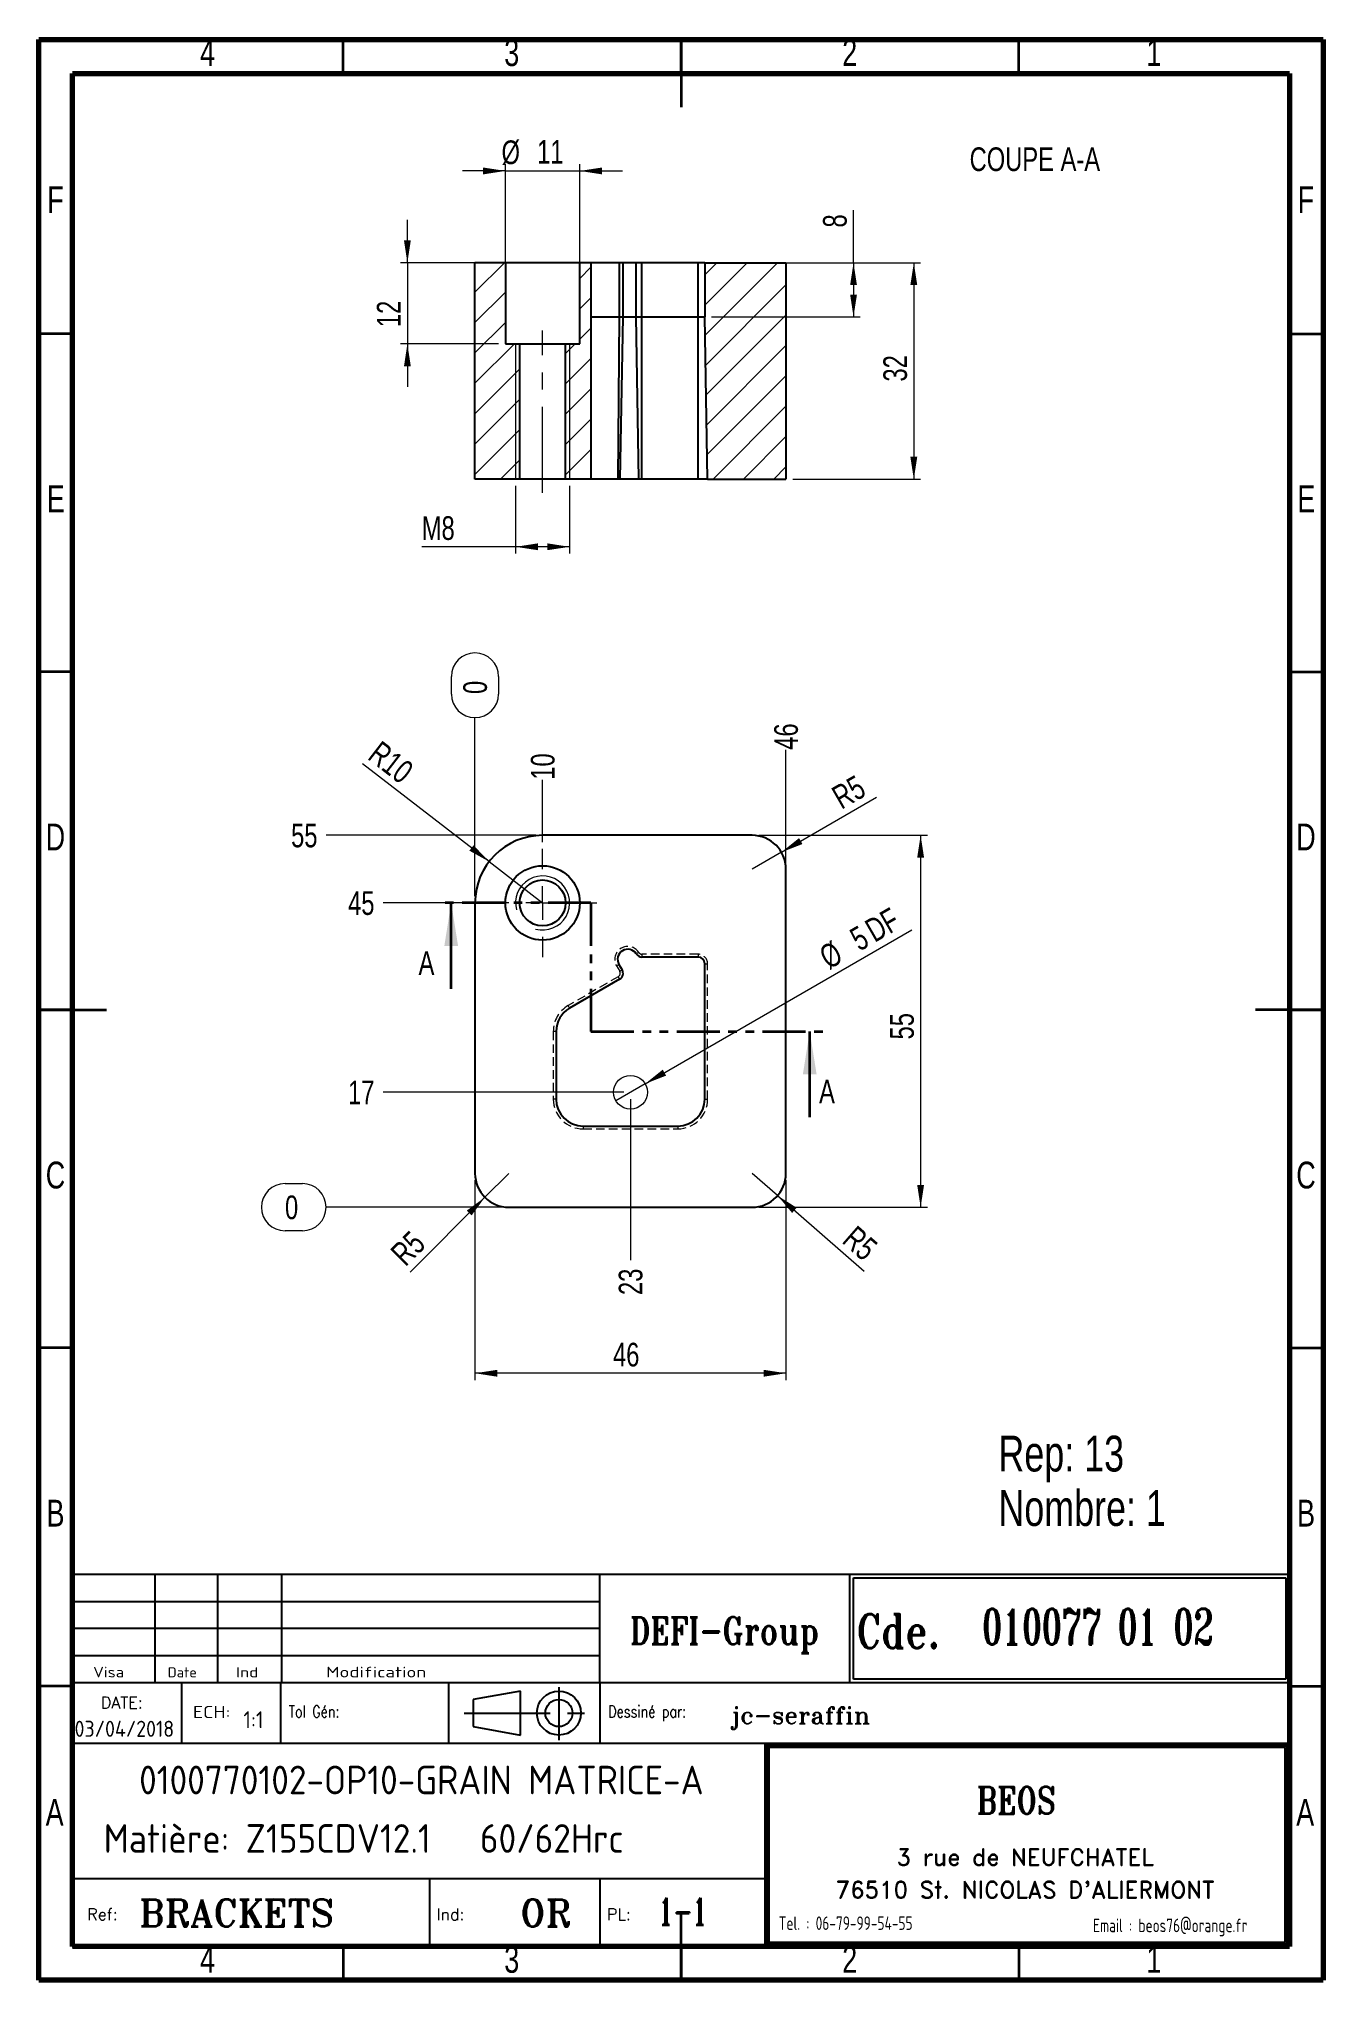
# Model space of a CAD drawing. Header units: millimetres. Extents: x 15 to 205, y 5 to 292.
import ezdxf

# ---------------------------------------------------------------- set-up
doc = ezdxf.new("R2010")
doc.units = ezdxf.units.MM
for name, pattern in [('CENTERX2', [20.32, 12.7, -2.54, 2.54, -2.54]), ('HIDDEN', [1.905, 1.27, -0.635]), ('PHANTOM', [12.7, 6.35, -1.27, 1.27, -1.27, 1.27, -1.27])]:
    doc.linetypes.add(name, pattern=pattern)
doc.layers.add('DIMENSIONS', color=176, linetype='Continuous')
doc.styles.add('SLDTEXTSTYLE0', font='TXT', dxfattribs={"width": 0.75})
doc.styles.add('SLDTEXTSTYLE1', font='ISOCP')
doc.styles.add('SLDTEXTSTYLE10', font='ISOCP', dxfattribs={"width": 1.147311})
doc.styles.add('SLDTEXTSTYLE11', font='ISOCP', dxfattribs={"width": 1.385904})
doc.styles.add('SLDTEXTSTYLE12', font='ISOCP', dxfattribs={"width": 1.246461})
doc.styles.add('SLDTEXTSTYLE13', font='ROMAND')
doc.styles.add('SLDTEXTSTYLE2', font='ROMANT', dxfattribs={"width": 0.8})
doc.styles.add('SLDTEXTSTYLE3', font='ISOCP', dxfattribs={"width": 0.8})
doc.styles.add('SLDTEXTSTYLE4', font='ROMANS', dxfattribs={"width": 0.8})
doc.styles.add('SLDTEXTSTYLE5', font='ROMANT')
doc.styles.add('SLDTEXTSTYLE6', font='ROMANS')
doc.styles.add('SLDTEXTSTYLE7', font='ROMANT', dxfattribs={"width": 0.65})
doc.styles.add('SLDTEXTSTYLE8', font='ISOCP', dxfattribs={"width": 1.446157})
doc.styles.add('SLDTEXTSTYLE9', font='ISOCP', dxfattribs={"width": 1.294402})
doc.dimstyles.new('SLDDIMSTYLE0', dxfattribs={"dimtxt": 3.5, "dimasz": 3.302, "dimexe": 0, "dimexo": 0.0625, "dimgap": 0.875, "dimtad": 0, "dimtih": 1, "dimtoh": 1, "dimdec": 0, "dimrnd": 1e-09, "dimdsep": 46, "dimtxsty": 'SLDTEXTSTYLE0', "dimblk1": 'NONE', "dimblk2": 'NONE', "dimsah": 1, "dimcen": 0.09, "dimadec": 0, "dimazin": 2, "dimtfac": 1, "dimtdec": 0, "dimtofl": 0, "dimtmove": 0, "dimatfit": 3, "dimldrblk": 'NONE', "dimfxl": 1, "dimfrac": 2, "dimtolj": 1, "dimtzin": 12, "dimarcsym": 0})
doc.dimstyles.new('SLDDIMSTYLE1', dxfattribs={"dimtxt": 3.5, "dimasz": 3.302, "dimexe": 0, "dimexo": 0.0625, "dimgap": 0.875, "dimtad": 0, "dimtih": 1, "dimtoh": 1, "dimrnd": 1e-09, "dimzin": 12, "dimdsep": 46, "dimtxsty": 'SLDTEXTSTYLE0', "dimblk1": 'NONE', "dimblk2": 'NONE', "dimsah": 1, "dimcen": 0.09, "dimadec": 0, "dimazin": 3, "dimtfac": 1, "dimtofl": 0, "dimtmove": 0, "dimatfit": 3, "dimldrblk": 'NONE', "dimfxl": 1, "dimfrac": 2, "dimtolj": 1, "dimtzin": 12, "dimarcsym": 0})
doc.dimstyles.new('SLDDIMSTYLE2', dxfattribs={"dimtxt": 3.5, "dimasz": 3.302, "dimexe": 0, "dimexo": 0.0625, "dimgap": 0.875, "dimtad": 1, "dimrnd": 1e-09, "dimzin": 12, "dimdsep": 46, "dimtxsty": 'SLDTEXTSTYLE0', "dimblk1": 'NONE', "dimsah": 1, "dimcen": 0, "dimadec": 0, "dimazin": 3, "dimtfac": 1, "dimtmove": 0, "dimatfit": 3, "dimldrblk": 'NONE', "dimfxl": 1, "dimfrac": 2, "dimtolj": 1, "dimtzin": 12, "dimarcsym": 0})
doc.dimstyles.new('SLDDIMSTYLE3', dxfattribs={"dimtxt": 3.5, "dimasz": 3.302, "dimexe": 0, "dimexo": 0.0625, "dimgap": 0.875, "dimtad": 1, "dimrnd": 1e-09, "dimzin": 12, "dimdsep": 46, "dimtxsty": 'SLDTEXTSTYLE0', "dimsah": 1, "dimcen": 0.09, "dimadec": 0, "dimazin": 3, "dimtfac": 1, "dimtofl": 0, "dimtmove": 0, "dimatfit": 3, "dimfxl": 1, "dimfrac": 2, "dimtolj": 1, "dimtzin": 12, "dimarcsym": 0})
doc.dimstyles.new('SLDDIMSTYLE4', dxfattribs={"dimtxt": 3.5, "dimasz": 3.302, "dimexe": 0, "dimexo": 0.0625, "dimgap": 0.875, "dimtad": 1, "dimrnd": 1e-09, "dimzin": 12, "dimdsep": 46, "dimtxsty": 'SLDTEXTSTYLE0', "dimsah": 1, "dimcen": 0, "dimadec": 0, "dimazin": 3, "dimtfac": 1, "dimtofl": 0, "dimtmove": 0, "dimatfit": 3, "dimfxl": 1, "dimfrac": 2, "dimtolj": 1, "dimtzin": 12, "dimarcsym": 0})
doc.dimstyles.new('SLDDIMSTYLE5', dxfattribs={"dimtxt": 3.5, "dimasz": 3.302, "dimexe": 0, "dimexo": 0.0625, "dimgap": 0.875, "dimtad": 1, "dimrnd": 1e-09, "dimzin": 12, "dimdsep": 46, "dimtxsty": 'SLDTEXTSTYLE0', "dimsah": 1, "dimcen": 0.09, "dimadec": 0, "dimazin": 3, "dimtfac": 1, "dimtmove": 0, "dimatfit": 0, "dimfxl": 1, "dimfrac": 2, "dimtolj": 1, "dimtzin": 12, "dimarcsym": 0})

# ---------------------------------------------------------------- blocks, each defined once
blk = doc.blocks.new('SW_NOTE_0')
at = {"color": 0, "linetype": 'Continuous', "lineweight": 0, "char_height": 5.292, "attachment_point": 1, "style": 'SLDTEXTSTYLE0'}
for s, insert in [('Rep: 13', (0, 6.82)), ('Nombre: 1', (0, -1.23))]:
    blk.add_mtext(s, dxfattribs=dict(at, insert=insert))
blk = doc.blocks.new('_D')
at = {"color": 7, "linetype": 'Continuous', "lineweight": 18}
for p, q in [((51.42, 122.81), (54.01, 122.81)), ((83.52, 119.32), (57.5, 119.32)), ((54.01, 115.83), (51.42, 115.83))]:
    blk.add_line(p, q, dxfattribs=at)
for centre, start, end in [((51.42, 119.32), 90, 270), ((54.01, 119.32), 270, 90)]:
    blk.add_arc(centre, 3.49, start, end, dxfattribs=at)
at = {"color": 7, "linetype": 'Continuous', "lineweight": 18, "insert": (51.42, 121.05), "char_height": 3.5, "attachment_point": 1, "style": 'SLDTEXTSTYLE0'}
blk.add_mtext('0', dxfattribs=at)
blk = doc.blocks.new('_None')
blk = doc.blocks.new('_D_1')
at = {"color": 7, "linetype": 'Continuous', "lineweight": 18}
blk.add_line((101.52, 136.32), (65.93, 136.32), dxfattribs=at)
at = {"color": 7, "linetype": 'Continuous', "lineweight": 18, "insert": (60.75, 138.05), "char_height": 3.5, "attachment_point": 1, "style": 'SLDTEXTSTYLE0'}
blk.add_mtext('17', dxfattribs=at)
blk = doc.blocks.new('_D_2')
at = {"color": 7, "linetype": 'Continuous', "lineweight": 18}
blk.add_line((80.52, 164.32), (65.93, 164.32), dxfattribs=at)
at = {"color": 7, "linetype": 'Continuous', "lineweight": 18, "insert": (60.75, 166.05), "char_height": 3.5, "attachment_point": 1, "style": 'SLDTEXTSTYLE0'}
blk.add_mtext('45', dxfattribs=at)
blk = doc.blocks.new('_D_3')
at = {"color": 7, "linetype": 'Continuous', "lineweight": 18}
blk.add_line((88.52, 174.32), (57.5, 174.32), dxfattribs=at)
at = {"color": 7, "linetype": 'Continuous', "lineweight": 18, "insert": (52.32, 176.05), "char_height": 3.5, "attachment_point": 1, "style": 'SLDTEXTSTYLE0'}
blk.add_mtext('55', dxfattribs=at)
blk = doc.blocks.new('_D_4')
at = {"color": 7, "linetype": 'Continuous', "lineweight": 18}
for p, q in [((76.04, 195.22), (76.04, 197.81)), ((83.01, 197.81), (83.01, 195.22)), ((79.52, 165.32), (79.52, 191.73))]:
    blk.add_line(p, q, dxfattribs=at)
for centre, start, end in [((79.52, 197.81), 0, 180), ((79.52, 195.22), 180, 0)]:
    blk.add_arc(centre, 3.49, start, end, dxfattribs=at)
at = {"color": 7, "linetype": 'Continuous', "lineweight": 18, "insert": (77.79, 195.22), "char_height": 3.5, "attachment_point": 1, "rotation": 90, "style": 'SLDTEXTSTYLE0'}
blk.add_mtext('0', dxfattribs=at)
blk = doc.blocks.new('_D_5')
at = {"color": 7, "linetype": 'Continuous', "lineweight": 18}
blk.add_line((89.52, 173.32), (89.52, 182.54), dxfattribs=at)
at = {"color": 7, "linetype": 'Continuous', "lineweight": 18, "insert": (87.79, 182.54), "char_height": 3.5, "attachment_point": 1, "rotation": 90, "style": 'SLDTEXTSTYLE0'}
blk.add_mtext('10', dxfattribs=at)
blk = doc.blocks.new('_D_6')
at = {"color": 7, "linetype": 'Continuous', "lineweight": 18}
blk.add_line((102.52, 135.32), (102.52, 111.5), dxfattribs=at)
at = {"color": 7, "linetype": 'Continuous', "lineweight": 18, "insert": (100.79, 106.33), "char_height": 3.5, "attachment_point": 1, "rotation": 90, "style": 'SLDTEXTSTYLE0'}
blk.add_mtext('23', dxfattribs=at)
blk = doc.blocks.new('_D_7')
at = {"color": 7, "linetype": 'Continuous', "lineweight": 18}
blk.add_line((125.52, 170.32), (125.52, 186.97), dxfattribs=at)
at = {"color": 7, "linetype": 'Continuous', "lineweight": 18, "insert": (123.79, 186.97), "char_height": 3.5, "attachment_point": 1, "rotation": 90, "style": 'SLDTEXTSTYLE0'}
blk.add_mtext('46', dxfattribs=at)
blk = doc.blocks.new('_D_8')
at = {"color": 7, "linetype": 'Continuous', "lineweight": 18}
for q in [(144.13, 160.34), (100.36, 135.07)]:
    blk.add_line((104.69, 137.57), q, dxfattribs=at)
blk.add_solid([(104.69, 137.57), (107.8, 138.78), (107.3, 139.66)], dxfattribs=at)
at = {"color": 7, "linetype": 'Continuous', "lineweight": 18, "char_height": 3.5, "attachment_point": 1, "rotation": 30, "style": 'SLDTEXTSTYLE0'}
for s, insert in [('DF', (136.89, 161.43)), ('5', (134.65, 160.13)), ('%%c', (130.11, 157.45))]:
    blk.add_mtext(s, dxfattribs=dict(at, insert=insert))
blk = doc.blocks.new('_D_9')
at = {"color": 7, "linetype": 'Continuous', "lineweight": 18}
for p, q in [((121.52, 174.32), (146.45, 174.32)), ((145.45, 174.32), (145.45, 119.32)), ((121.52, 119.32), (146.45, 119.32))]:
    blk.add_line(p, q, dxfattribs=at)
for points in [[(145.45, 174.32), (144.94, 171.02), (145.96, 171.02)], [(145.45, 119.32), (145.96, 122.62), (144.94, 122.62)]]:
    blk.add_solid(points, dxfattribs=at)
at = {"color": 7, "linetype": 'Continuous', "lineweight": 18, "insert": (140.94, 144.13), "char_height": 3.5, "attachment_point": 1, "rotation": 90, "style": 'SLDTEXTSTYLE0'}
blk.add_mtext('55', dxfattribs=at)
blk = doc.blocks.new('_D_10')
at = {"color": 7, "linetype": 'Continuous', "lineweight": 18}
for p, q in [((79.52, 123.32), (79.52, 93.76)), ((125.52, 123.32), (125.52, 93.76)), ((125.52, 94.76), (79.52, 94.76))]:
    blk.add_line(p, q, dxfattribs=at)
for points in [[(79.52, 94.76), (82.83, 94.25), (82.83, 95.27)], [(125.52, 94.76), (122.22, 95.27), (122.22, 94.25)]]:
    blk.add_solid(points, dxfattribs=at)
at = {"color": 7, "linetype": 'Continuous', "lineweight": 18, "insert": (99.94, 99.27), "char_height": 3.5, "attachment_point": 1, "style": 'SLDTEXTSTYLE0'}
blk.add_mtext('46', dxfattribs=at)
blk = doc.blocks.new('_D_11')
at = {"color": 7, "linetype": 'Continuous', "lineweight": 18}
for q in [(62.86, 184.91), (89.52, 164.32)]:
    blk.add_line((81.61, 170.43), q, dxfattribs=at)
blk.add_solid([(81.61, 170.43), (79.31, 172.85), (78.69, 172.05)], dxfattribs=at)
at = {"color": 7, "linetype": 'Continuous', "lineweight": 18, "insert": (65.61, 188.47), "char_height": 3.5, "attachment_point": 1, "rotation": 322.3248, "style": 'SLDTEXTSTYLE0'}
blk.add_mtext('R10', dxfattribs=at)
blk = doc.blocks.new('_D_12')
at = {"color": 7, "linetype": 'Continuous', "lineweight": 18}
for q in [(138.92, 179.94), (120.52, 169.32)]:
    blk.add_line((124.85, 171.82), q, dxfattribs=at)
blk.add_solid([(124.85, 171.82), (127.97, 173.03), (127.46, 173.91)], dxfattribs=at)
at = {"color": 7, "linetype": 'Continuous', "lineweight": 18, "insert": (131.98, 181.11), "char_height": 3.5, "attachment_point": 1, "rotation": 30, "style": 'SLDTEXTSTYLE0'}
blk.add_mtext('R5', dxfattribs=at)
blk = doc.blocks.new('_D_13')
at = {"color": 7, "linetype": 'Continuous', "lineweight": 18}
for q in [(120.52, 124.32), (137.09, 109.84)]:
    blk.add_line((124.29, 121.03), q, dxfattribs=at)
blk.add_solid([(124.29, 121.03), (126.44, 118.47), (127.11, 119.24)], dxfattribs=at)
at = {"color": 7, "linetype": 'Continuous', "lineweight": 18, "insert": (135.96, 116.79), "char_height": 3.5, "attachment_point": 1, "rotation": 318.851, "style": 'SLDTEXTSTYLE0'}
blk.add_mtext('R5', dxfattribs=at)
blk = doc.blocks.new('_D_14')
at = {"color": 7, "linetype": 'Continuous', "lineweight": 18}
for q in [(84.52, 124.32), (69.94, 109.73)]:
    blk.add_line((80.99, 120.78), q, dxfattribs=at)
blk.add_solid([(80.99, 120.78), (78.3, 118.81), (79.01, 118.09)], dxfattribs=at)
at = {"color": 7, "linetype": 'Continuous', "lineweight": 18, "insert": (66.77, 112.9), "char_height": 3.5, "attachment_point": 1, "rotation": 45, "style": 'SLDTEXTSTYLE0'}
blk.add_mtext('R5', dxfattribs=at)
blk = doc.blocks.new('SW_CENTERMARKSYMBOL_0')
at = {"color": 0, "linetype": 'Continuous', "lineweight": 0}
for p, q in [((0, 5), (0, 8)), ((-5, 0), (-8, 0)), ((0, 0), (-2.5, 0)), ((0, 0), (0, 2.5)), ((0, 0), (0, -2.5)), ((0, 0), (2.5, 0)), ((5, 0), (8, 0)), ((0, -5), (0, -8))]:
    blk.add_line(p, q, dxfattribs=at)
blk = doc.blocks.new('_D_15')
at = {"color": 7, "linetype": 'Continuous', "lineweight": 18}
for p, q in [((126.52, 258.99), (145.44, 258.99)), ((144.44, 258.99), (144.44, 226.99)), ((126.52, 226.99), (145.44, 226.99))]:
    blk.add_line(p, q, dxfattribs=at)
for points in [[(144.44, 258.99), (143.93, 255.69), (144.95, 255.69)], [(144.44, 226.99), (144.95, 230.3), (143.93, 230.3)]]:
    blk.add_solid(points, dxfattribs=at)
at = {"color": 7, "linetype": 'Continuous', "lineweight": 18, "insert": (139.93, 241.43), "char_height": 3.5, "attachment_point": 1, "rotation": 90, "style": 'SLDTEXTSTYLE0'}
blk.add_mtext('32', dxfattribs=at)
blk = doc.blocks.new('_D_16')
at = {"color": 7, "linetype": 'Continuous', "lineweight": 18}
for p, q in [((69.52, 258.99), (69.52, 265.34)), ((83.02, 258.99), (68.52, 258.99)), ((69.52, 258.99), (69.52, 246.99)), ((83.02, 246.99), (68.52, 246.99)), ((69.52, 246.99), (69.52, 240.64))]:
    blk.add_line(p, q, dxfattribs=at)
for points in [[(69.52, 258.99), (70.03, 262.3), (69.02, 262.3)], [(69.52, 246.99), (69.02, 243.69), (70.03, 243.69)]]:
    blk.add_solid(points, dxfattribs=at)
at = {"color": 7, "linetype": 'Continuous', "lineweight": 18, "insert": (65.01, 249.48), "char_height": 3.5, "attachment_point": 1, "rotation": 90, "style": 'SLDTEXTSTYLE0'}
blk.add_mtext('12', dxfattribs=at)
blk = doc.blocks.new('_D_17')
at = {"color": 7, "linetype": 'Continuous', "lineweight": 18}
for p, q in [((84.02, 247.99), (84.02, 273.58)), ((95.02, 247.99), (95.02, 273.58)), ((84.02, 272.58), (77.67, 272.58)), ((84.02, 272.58), (95.02, 272.58)), ((95.02, 272.58), (101.37, 272.58))]:
    blk.add_line(p, q, dxfattribs=at)
for points in [[(84.02, 272.58), (80.72, 273.09), (80.72, 272.07)], [(95.02, 272.58), (98.33, 272.07), (98.33, 273.09)]]:
    blk.add_solid(points, dxfattribs=at)
at = {"color": 7, "linetype": 'Continuous', "lineweight": 18, "char_height": 3.5, "attachment_point": 1, "style": 'SLDTEXTSTYLE0'}
for s, insert in [('%%c', (83.45, 277.09)), ('11', (88.72, 277.15))]:
    blk.add_mtext(s, dxfattribs=dict(at, insert=insert))
blk = doc.blocks.new('_D_18')
at = {"color": 7, "linetype": 'Continuous', "lineweight": 18}
for p, q in [((135.52, 258.99), (135.52, 266.8)), ((114.52, 258.99), (136.52, 258.99)), ((135.52, 258.99), (135.52, 250.99)), ((114.52, 250.99), (136.52, 250.99))]:
    blk.add_line(p, q, dxfattribs=at)
for points in [[(135.52, 258.99), (135.02, 255.69), (136.03, 255.69)], [(135.52, 250.99), (136.03, 254.3), (135.02, 254.3)]]:
    blk.add_solid(points, dxfattribs=at)
at = {"color": 7, "linetype": 'Continuous', "lineweight": 18, "insert": (131.01, 264.21), "char_height": 3.5, "attachment_point": 1, "rotation": 90, "style": 'SLDTEXTSTYLE0'}
blk.add_mtext('8', dxfattribs=at)
blk = doc.blocks.new('_D_19')
at = {"color": 7, "linetype": 'Continuous', "lineweight": 18}
for p, q in [((85.52, 225.99), (85.52, 215.99)), ((93.52, 225.99), (93.52, 215.99)), ((85.52, 216.99), (71.65, 216.99)), ((93.52, 216.99), (85.52, 216.99))]:
    blk.add_line(p, q, dxfattribs=at)
for points in [[(85.52, 216.99), (88.83, 216.49), (88.83, 217.5)], [(93.52, 216.99), (90.22, 217.5), (90.22, 216.49)]]:
    blk.add_solid(points, dxfattribs=at)
at = {"color": 7, "linetype": 'Continuous', "lineweight": 18, "insert": (71.65, 221.51), "char_height": 3.5, "attachment_point": 1, "style": 'SLDTEXTSTYLE0'}
blk.add_mtext('M8', dxfattribs=at)

msp = doc.modelspace()

# ---------------------------------------------------------------- hatches: boundary and pattern name
at = {"linetype": 'Continuous', "lineweight": 18}
h = msp.add_hatch(dxfattribs=at)
h.set_pattern_fill('ANSI31', style=0)
h.paths.add_polyline_path([(84.025, 246.995), (84.025, 258.995), (79.525, 258.995), (79.525, 226.995), (86.125, 226.995), (86.125, 246.995)], flags=0)
h = msp.add_hatch(dxfattribs=at)
h.set_pattern_fill('ANSI31', style=0)
h.paths.add_polyline_path([(96.681, 226.995), (96.681, 258.995), (95.025, 258.995), (95.025, 246.995), (92.925, 246.995), (92.925, 226.995)], flags=0)
h = msp.add_hatch(dxfattribs=at)
h.set_pattern_fill('ANSI31', style=0)
h.paths.add_polyline_path([(125.525, 226.995), (125.525, 258.995), (113.525, 258.995), (113.525, 250.995), (113.944, 226.995)], flags=0)

# ---------------------------------------------------------------- linework, layer by layer
at = {"color": 7, "linetype": 'Continuous', "lineweight": 70}
for p, q in [((15, 5), (15, 292)), ((15, 292), (205, 292)), ((205, 292), (205, 5)), ((20, 10), (20, 287)), ((20, 287), (200, 287)), ((200, 287), (200, 10)), ((200, 10), (20, 10)), ((205, 5), (15, 5))]:
    msp.add_line(p, q, dxfattribs=at)
at = {"color": 7, "linetype": 'Continuous', "lineweight": 35}
for p, q in [((60, 287), (60, 292)), ((110, 292.001), (110, 281.999)), ((110, 287), (110, 292)), ((160, 287), (160, 292)), ((20, 248.5), (15, 248.5)), ((200, 248.5), (205, 248.5)), ((20, 198.5), (15, 198.5)), ((200, 198.5), (205, 198.5)), ((76.005, 151.62), (76.005, 164.32)), ((14.999, 148.5), (25.001, 148.5)), ((20, 148.5), (15, 148.5)), ((205.001, 148.5), (194.999, 148.5)), ((200, 148.5), (205, 148.5)), ((129.045, 132.62), (129.045, 145.32)), ((20, 98.5), (15, 98.5)), ((200, 98.5), (205, 98.5)), ((20, 48.5), (15, 48.5)), ((200, 48.5), (205, 48.5)), ((110, 4.999), (110, 15.001)), ((60, 10), (60, 5)), ((110, 10), (110, 5)), ((160, 10), (160, 5))]:
    msp.add_line(p, q, dxfattribs=at)
at = {"color": 7, "linetype": 'Continuous', "lineweight": 25}
for p, q in [((79.525, 226.995), (79.525, 258.995)), ((84.025, 258.995), (79.525, 258.995)), ((84.025, 258.995), (84.025, 246.995)), ((95.025, 258.995), (84.025, 258.995)), ((95.025, 246.995), (95.025, 258.995)), ((96.681, 258.995), (95.025, 258.995)), ((96.681, 258.995), (96.681, 226.995)), ((100.925, 258.995), (96.681, 258.995)), ((100.925, 250.995), (100.925, 258.995)), ((101.425, 258.995), (100.925, 258.995)), ((101.425, 250.995), (101.425, 258.995)), ((103.387, 258.995), (101.425, 258.995)), ((103.387, 250.995), (103.387, 258.995)), ((104.229, 258.995), (103.387, 258.995)), ((104.229, 250.995), (104.229, 258.995)), ((112.525, 258.995), (104.229, 258.995)), ((112.525, 250.995), (112.525, 258.995)), ((113.525, 258.995), (112.525, 258.995)), ((113.525, 258.995), (113.525, 250.995)), ((113.525, 258.995), (125.525, 258.995)), ((125.525, 258.995), (125.525, 226.995)), ((96.681, 250.995), (100.925, 250.995)), ((100.716, 226.995), (100.925, 250.995)), ((101.006, 226.995), (101.425, 250.995)), ((103.74, 226.995), (103.387, 250.995)), ((103.387, 250.995), (104.229, 250.995)), ((104.229, 226.995), (104.229, 250.995)), ((104.229, 250.995), (112.525, 250.995)), ((112.525, 250.995), (113.525, 250.995)), ((112.525, 226.995), (112.525, 250.995)), ((113.944, 226.995), (113.525, 250.995)), ((84.025, 246.995), (86.125, 246.995)), ((86.125, 246.995), (86.125, 226.995)), ((86.125, 246.995), (92.925, 246.995)), ((92.925, 226.995), (92.925, 246.995)), ((92.925, 246.995), (95.025, 246.995)), ((86.125, 226.995), (79.525, 226.995)), ((92.925, 226.995), (86.125, 226.995)), ((96.681, 226.995), (92.925, 226.995)), ((100.716, 226.995), (96.681, 226.995)), ((101.006, 226.995), (100.716, 226.995)), ((103.74, 226.995), (101.006, 226.995)), ((104.229, 226.995), (103.74, 226.995)), ((112.525, 226.995), (104.229, 226.995)), ((113.944, 226.995), (112.525, 226.995)), ((113.944, 226.995), (125.525, 226.995)), ((120.525, 174.32), (89.525, 174.32)), ((125.525, 124.32), (125.525, 169.32)), ((79.525, 164.32), (79.525, 124.32)), ((100.826, 155.22), (101.291, 154.414)), ((112.525, 156.32), (104.229, 156.32)), ((113.525, 135.32), (113.525, 155.32)), ((100.925, 153.048), (93.525, 148.775)), ((91.525, 145.311), (91.525, 135.32)), ((95.525, 131.32), (109.525, 131.32)), ((84.525, 119.32), (120.525, 119.32))]:
    msp.add_line(p, q, dxfattribs=at)
at = {"color": 8, "linetype": 'Continuous', "lineweight": 25}
for p, q in [((100.925, 250.995), (101.425, 250.995)), ((101.425, 250.995), (103.387, 250.995))]:
    msp.add_line(p, q, dxfattribs=at)
at = {"color": 7, "linetype": 'Continuous', "lineweight": 18}
for p, q in [((85.525, 246.995), (85.525, 226.995)), ((93.525, 246.995), (93.525, 226.995))]:
    msp.add_line(p, q, dxfattribs=at)
at = {"color": 7, "linetype": 'CENTERX2', "lineweight": 18}
msp.add_line((89.525, 224.995), (89.525, 248.995), dxfattribs=at)
at = {"color": 7, "linetype": 'PHANTOM', "lineweight": 35}
for p, q in [((96.681, 164.32), (74.005, 164.32)), ((96.681, 164.32), (96.681, 145.32)), ((96.681, 145.32), (131.045, 145.32))]:
    msp.add_line(p, q, dxfattribs=at)
at = {"color": 7, "linetype": 'HIDDEN', "lineweight": 18}
for p, q in [((100.463, 155.011), (100.826, 155.22)), ((103.74, 157.006), (103.387, 156.78)), ((104.229, 156.739), (104.229, 156.32)), ((112.525, 156.739), (104.229, 156.739)), ((112.525, 156.739), (112.525, 156.32)), ((113.525, 155.32), (113.944, 155.32)), ((113.944, 135.32), (113.944, 155.32)), ((100.716, 153.411), (93.315, 149.138)), ((100.463, 155.011), (100.928, 154.204)), ((100.716, 153.411), (100.925, 153.048)), ((100.928, 154.204), (101.291, 154.414)), ((93.525, 148.775), (93.315, 149.138)), ((91.525, 145.311), (91.106, 145.311)), ((91.106, 145.311), (91.106, 135.32)), ((91.525, 135.32), (91.106, 135.32)), ((113.525, 135.32), (113.944, 135.32)), ((95.525, 131.32), (95.525, 130.901)), ((95.525, 130.901), (109.525, 130.901)), ((109.525, 131.32), (109.525, 130.901))]:
    msp.add_line(p, q, dxfattribs=at)
at = {"color": 7, "linetype": 'Continuous', "lineweight": 50}
msp.add_line((20, 65.25), (20, 10), dxfattribs=at)
at = {"color": 7, "linetype": 'Continuous', "lineweight": 25}
for radius in [5.5, 3.4]:
    msp.add_circle((89.525, 164.32), radius, dxfattribs=at)
at = {"color": 7, "linetype": 'Continuous', "lineweight": 18}
msp.add_circle((102.525, 136.32), 2.5, dxfattribs=at)
at = {"color": 7, "linetype": 'Continuous', "lineweight": 25}
for centre, radius, start, end in [((89.525, 164.32), 10, 90, 180), ((120.525, 169.32), 5, 0, 90), ((102.125, 155.97), 1.5, 32.68364, 210), ((104.229, 157.32), 1, 212.68364, 270), ((112.525, 155.32), 1, 0, 90), ((100.425, 153.914), 1, 300, 30), ((95.525, 145.311), 4, 120, 180), ((95.525, 135.32), 4, 180, 270), ((109.525, 135.32), 4, 270, 0), ((84.525, 124.32), 5, 180, 270), ((120.525, 124.32), 5, 270, 0)]:
    msp.add_arc(centre, radius, start, end, dxfattribs=at)
at = {"color": 7, "linetype": 'Continuous', "lineweight": 18}
msp.add_arc((89.525, 164.32), 4, 255, 195, dxfattribs=at)
at = {"color": 7, "linetype": 'HIDDEN', "lineweight": 18}
for centre, radius, start, end in [((102.125, 155.97), 1.919, 32.68364, 210), ((104.229, 157.32), 0.581, 212.68364, 270), ((112.525, 155.32), 1.419, 0, 90), ((100.425, 153.914), 0.581, 300, 30), ((95.525, 145.311), 4.419, 120, 180), ((95.525, 135.32), 4.419, 180, 270), ((109.525, 135.32), 4.419, 270, 0)]:
    msp.add_arc(centre, radius, start, end, dxfattribs=at)
at = {"color": 7, "linetype": 'Continuous', "lineweight": 35}
for points in [[(76.005, 164.32), (74.989, 157.97), (77.021, 157.97)], [(129.045, 145.32), (128.029, 138.97), (130.061, 138.97)]]:
    msp.add_solid(points, dxfattribs=at)
at = {"layer": 'DIMENSIONS', "color": 3}
for p, q in [((98, 65), (19.925, 65)), ((32.192, 49), (32.192, 65)), ((41.498, 49), (41.498, 65)), ((50.966, 49), (50.966, 65)), ((20, 61), (98, 61)), ((98, 57), (20, 57)), ((20, 53), (98, 53))]:
    msp.add_line(p, q, dxfattribs=at)
at = {"layer": 'DIMENSIONS', "color": 6}
for p, q in [((19.925, 65), (19.925, 10)), ((200, 10), (200, 65)), ((200, 40), (122.384, 40)), ((122.384, 40), (122.384, 10)), ((199.8, 39.8), (122.584, 39.8)), ((122.584, 39.8), (122.584, 10.2)), ((199.6, 39.6), (122.784, 39.6)), ((122.784, 39.6), (122.784, 10.4)), ((199.4, 39.4), (122.984, 39.4)), ((122.984, 39.4), (122.984, 10.6)), ((199.4, 10.6), (199.4, 39.4)), ((199.6, 10.4), (199.6, 39.6)), ((199.8, 10.2), (199.8, 39.8)), ((19.925, 10), (200, 10)), ((122.584, 10.2), (199.8, 10.2)), ((122.784, 10.4), (199.6, 10.4)), ((122.984, 10.6), (199.4, 10.6))]:
    msp.add_line(p, q, dxfattribs=at)
at = {"layer": 'DIMENSIONS', "color": 1}
for p, q in [((200, 65), (98, 65)), ((98, 49), (98, 65)), ((135, 49), (135, 65)), ((135.5, 49.5), (135.5, 64.5)), ((135.5, 64.5), (199.5, 64.5)), ((199.5, 64.5), (199.5, 49.5)), ((20, 49), (200, 49)), ((36.11, 49), (36.11, 40)), ((50.731, 49), (50.731, 40)), ((75.62, 49), (75.62, 40)), ((98, 49), (98, 40)), ((199.5, 49.5), (135.5, 49.5)), ((122.384, 40), (20, 40)), ((122.384, 20), (20, 20)), ((72.792, 20), (72.792, 10)), ((98, 20), (98, 10))]:
    msp.add_line(p, q, dxfattribs=at)
at = {"layer": 'DIMENSIONS'}
for p, q in [((135.5, 49.5), (135.5, 64.5)), ((135.5, 64.5), (199.5, 64.5)), ((199.5, 64.5), (199.5, 49.5)), ((199.5, 49.5), (135.5, 49.5))]:
    msp.add_line(p, q, dxfattribs=at)
at = {"layer": 'DIMENSIONS', "color": 7}
for p, q in [((86.244, 47.75), (79.244, 46.5)), ((79.244, 46.5), (79.244, 42.5)), ((86.244, 41.25), (86.244, 47.75)), ((79.244, 42.5), (86.244, 41.25))]:
    msp.add_line(p, q, dxfattribs=at)
at = {"layer": 'DIMENSIONS', "color": 3, "linetype": 'CENTERX2'}
for p, q in [((91.934, 48.348), (91.934, 40.513)), ((77.946, 44.5), (96.201, 44.5))]:
    msp.add_line(p, q, dxfattribs=at)
at = {"layer": 'DIMENSIONS', "color": 7}
for radius in [3.25, 2]:
    msp.add_circle((91.934, 44.5), radius, dxfattribs=at)

# ---------------------------------------------------------------- block references
at = {"color": 7, "linetype": 'Continuous', "lineweight": 0}
for name, p in [('SW_CENTERMARKSYMBOL_0', (89.525, 164.32)), ('SW_NOTE_0', (156.957, 78.705))]:
    msp.add_blockref(name, p, dxfattribs=at)

# ---------------------------------------------------------------- texts
at = {"color": 7, "linetype": 'Continuous', "lineweight": 0, "attachment_point": 2, "style": 'SLDTEXTSTYLE0'}
for s, insert, char_height in [('4', (39.96, 292.06), 3.969), ('3', (84.96, 292.06), 3.969), ('2', (134.96, 292.06), 3.969), ('1', (179.96, 292.06), 3.969), ('COUPE A-A', (162.349, 276.067), 3.5), ('F', (17.458, 270.31), 3.969), ('F', (202.458, 270.31), 3.969), ('E', (17.508, 226.06), 3.969), ('E', (202.508, 226.06), 3.969), ('D', (17.453, 176.06), 3.969), ('D', (202.453, 176.06), 3.969), ('C', (17.459, 126.06), 3.969), ('C', (202.459, 126.06), 3.969), ('B', (17.471, 76.06), 3.969), ('B', (202.471, 76.06), 3.969), ('A', (17.34, 31.81), 3.969), ('A', (202.34, 31.81), 3.969), ('4', (39.96, 10.06), 3.969), ('3', (84.96, 10.06), 3.969), ('2', (134.96, 10.06), 3.969), ('1', (179.96, 10.06), 3.969)]:
    msp.add_mtext(s, dxfattribs=dict(at, insert=insert, char_height=char_height))
at = {"color": 7, "linetype": 'Continuous', "char_height": 3.5, "attachment_point": 1, "style": 'SLDTEXTSTYLE0'}
for insert in [(71.174, 157.175), (130.425, 138.175)]:
    msp.add_mtext('A', dxfattribs=dict(at, insert=insert))
at = {"layer": 'DIMENSIONS'}
for s, insert, char_height, attachment_point, style in [('DEFI-Group', (116.42, 58.701), 4, 2, 'SLDTEXTSTYLE2'), ('Cde.', (136, 59.126), 5, 1, 'SLDTEXTSTYLE2'), ('010077 01 02', (154.556, 59.94), 5.29167, 1, 'SLDTEXTSTYLE7'), ('Visa', (23.041, 51.348), 1.5671, 1, 'SLDTEXTSTYLE12'), ('Date', (34.067, 51.283), 1.4924, 1, 'SLDTEXTSTYLE10'), ('Ind', (44.171, 51.283), 1.4924, 1, 'SLDTEXTSTYLE11'), ('Modification', (57.489, 51.348), 1.56705, 1, 'SLDTEXTSTYLE8'), ('DATE:', (24.156, 46.915), 1.7277, 1, 'SLDTEXTSTYLE6'), ('03/04/2018', (20.286, 43.368), 2.3813, 1, 'SLDTEXTSTYLE1'), ('ECH:', (37.788, 45.56), 1.8141, 1, 'SLDTEXTSTYLE9'), ('1:1', (45.263, 44.764), 2.5, 1, 'SLDTEXTSTYLE1'), ('Tol Gén:', (51.952, 45.598), 1.7277, 1, 'SLDTEXTSTYLE4'), ('Dessiné par:', (99.221, 45.598), 1.72768, 1, 'SLDTEXTSTYLE4'), ('jc-seraffin', (117.355, 45.42), 2.5, 1, 'SLDTEXTSTYLE5'), ('0100770102-OP10-GRAIN MATRICE-A', (29.839, 36.722), 4.23333, 1, 'SLDTEXTSTYLE1'), ('BEOS', (159.571, 33.595), 4, 2, 'SLDTEXTSTYLE2'), ('Matière: Z155CDV12.1   60/62Hrc', (24.603, 28.077), 4.23333, 1, 'SLDTEXTSTYLE1'), ('3 rue de NEUFCHATEL', (160.909, 24.448), 2.5, 2, 'SLDTEXTSTYLE13'), ("76510 St. NICOLAS D'ALIERMONT", (160.903, 19.623), 2.5, 2, 'SLDTEXTSTYLE13'), ('Ref:', (22.168, 15.598), 1.7277, 1, 'SLDTEXTSTYLE6'), ('BRACKETS', (29.839, 16.951), 4, 1, 'SLDTEXTSTYLE5'), ('Ind:', (73.826, 15.598), 1.7277, 1, 'SLDTEXTSTYLE6'), ('OR', (86.194, 16.951), 4, 1, 'SLDTEXTSTYLE5'), ('PL:', (99.034, 15.598), 1.7277, 1, 'SLDTEXTSTYLE6'), ('1-1', (106.651, 17.173), 4, 1, 'SLDTEXTSTYLE7'), ('Tel. : 06-79-99-54-55', (134.36, 14.429), 2, 2, 'SLDTEXTSTYLE3'), ('Email : beos76@orange.fr', (182.372, 14.097), 2, 2, 'SLDTEXTSTYLE3')]:
    msp.add_mtext(s, dxfattribs=dict(at, insert=insert, char_height=char_height, attachment_point=attachment_point, style=style))

# ---------------------------------------------------------------- dimensions: what is measured, and where the dimension line sits
at = {"color": 7, "linetype": 'Continuous', "lineweight": 18}
for base, p1, p2, text, dimstyle, picture, middle in [((95.025, 272.58), (84.025, 246.995), (95.025, 246.995), '%%c<>', 'SLDDIMSTYLE5', '_D_17', (88.671, 272.58)), ((85.525, 216.995), (93.525, 226.995), (85.525, 226.995), 'M8', 'SLDDIMSTYLE3', '_D_19', (75.082, 216.995))]:
    dim = msp.add_linear_dim(base=base, p1=p1, p2=p2, text=text, dimstyle=dimstyle, dxfattribs=at)
    dim.commit()
    dim.dimension.update_dxf_attribs({"geometry": picture, "text_midpoint": middle, "dimtype": 160})
for base, p1, p2, dimstyle, picture, middle in [((69.525, 246.995), (84.025, 258.995), (84.025, 246.995), 'SLDDIMSTYLE5', '_D_16', (69.525, 252.061)), ((135.525, 250.995), (113.525, 258.995), (113.525, 250.995), 'SLDDIMSTYLE3', '_D_18', (135.525, 265.506)), ((144.442, 226.995), (125.525, 258.995), (125.525, 226.995), 'SLDDIMSTYLE3', '_D_15', (144.442, 244.012)), ((145.452, 119.32), (120.525, 174.32), (120.525, 119.32), 'SLDDIMSTYLE3', '_D_9', (145.452, 146.72))]:
    dim = msp.add_linear_dim(base=base, p1=p1, p2=p2, angle=90, dimstyle=dimstyle, dxfattribs=at)
    dim.commit()
    dim.dimension.update_dxf_attribs({"geometry": picture, "text_midpoint": middle, "dimtype": 160})
for feature_location, offset, dtype, origin, dimstyle, picture, middle in [((79.524651149, 164.320276286), (0, 27.410641142), 1, (79.524651149, 164.320276286), 'SLDDIMSTYLE0', '_D_4', (79.524651149, 196.513035331)), ((125.525, 169.32), (0, 17.654), 1, (79.525, 164.32), 'SLDDIMSTYLE1', '_D_7', (125.525, 189.561)), ((89.525, 172.32), (0, 10.222), 1, (79.525, 164.32), 'SLDDIMSTYLE1', '_D_5', (89.525, 185.129)), ((89.525, 174.32), (-32.03, 0), 0, (84.525, 119.32), 'SLDDIMSTYLE1', '_D_3', (54.909, 174.32)), ((81.525, 164.32), (-15.598, 0), 0, (84.525, 119.32), 'SLDDIMSTYLE1', '_D_2', (63.341, 164.32)), ((102.525, 136.32), (0, -24.821), 1, (79.525, 164.32), 'SLDDIMSTYLE1', '_D_6', (102.525, 108.913)), ((102.525, 136.32), (-36.598, 0), 0, (84.525, 119.32), 'SLDDIMSTYLE1', '_D_1', (63.341, 136.32)), ((84.524651149, 119.320276286), (-27.029608881, 0), 0, (84.524651149, 119.320276286), 'SLDDIMSTYLE0', '_D', (52.712924365, 119.320276286))]:
    dim = msp.add_ordinate_dim(feature_location=feature_location, offset=offset, dtype=dtype, origin=origin, dimstyle=dimstyle, dxfattribs=at)
    dim.commit()
    dim.dimension.update_dxf_attribs({"geometry": picture, "text_midpoint": middle})
for center, mpoint, picture, middle in [((89.525, 164.32), (81.61, 170.432), '_D_11', (65.927, 182.542)), ((120.525, 169.32), (124.855, 171.82), '_D_12', (136.746, 178.685)), ((84.525, 124.32), (80.989, 120.785), '_D_14', (71.704, 111.5)), ((120.525, 124.32), (124.29, 121.03), '_D_13', (135.196, 111.5))]:
    dim = msp.add_radius_dim(center=center, mpoint=mpoint, dimstyle='SLDDIMSTYLE4', dxfattribs=at)
    dim.commit()
    dim.dimension.update_dxf_attribs({"geometry": picture, "text_midpoint": middle, "dimtype": 164})
dim = msp.add_diameter_dim_2p(p1=(100.36, 135.07), p2=(104.69, 137.57), text='<>DF', dimstyle='SLDDIMSTYLE2', dxfattribs=at)
dim.commit()
dim.dimension.update_dxf_attribs({"geometry": '_D_8', "text_midpoint": (138.328, 156.992), "dimtype": 163})
dim = msp.add_linear_dim(base=(79.525, 94.759), p1=(125.525, 124.32), p2=(79.525, 124.32), dimstyle='SLDDIMSTYLE3', dxfattribs=at)
dim.commit()
dim.dimension.update_dxf_attribs({"geometry": '_D_10', "text_midpoint": (102.525, 94.759), "dimtype": 160})

doc.saveas('drawing.dxf')
